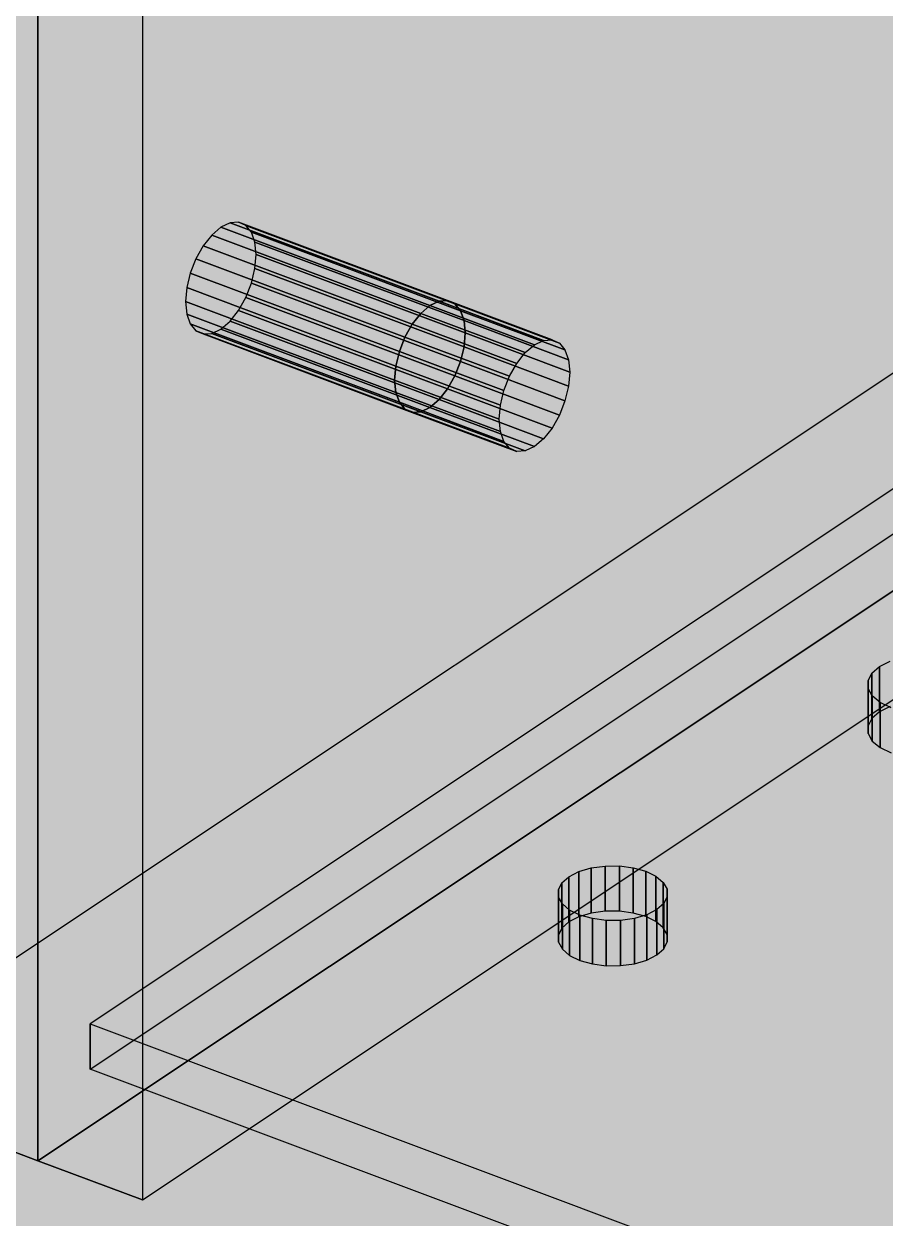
# Model space of a CAD drawing. Header units: millimetres. Extents: x 50 to 612415, y 2 to 4150.
# Drawn here: x 470750.64 to 470784.62, y 2647.85 to 2694.98 of the extents above; entities that cross this region are included whole.
import ezdxf

# ---------------------------------------------------------------- set-up
doc = ezdxf.new("R2010")
doc.units = ezdxf.units.MM
doc.layers.add('HATCH', color=8, linetype='Continuous', lineweight=9)
doc.layers.add('OUTLINE', color=7, linetype='Continuous', lineweight=25)

msp = doc.modelspace()

# ---------------------------------------------------------------- hatches: boundary and pattern name
at = {"layer": 'HATCH', "true_color": 0x617c87}
for points in [[(470604.562, 2834.664), (470624.098, 2686.661), (472093.534, 2135.622), (472217.248, 2229.907)], [(470625.526, 2685.975), (470605.99, 2833.979), (472217.219, 2229.768), (472093.505, 2135.483)]]:
    msp.add_hatch(color=145, dxfattribs=at).paths.add_polyline_path(points)
at = {"layer": 'HATCH', "true_color": 0xbda27d}
for points in [[(470768.006, 2683.267), (470751.198, 2731.356), (470874.902, 2813.825)], [(470859.439, 2745.711), (470768.006, 2683.267), (470874.902, 2813.825)], [(470879.025, 2812.279), (470755.322, 2729.81), (470772.129, 2681.72)], [(470879.025, 2812.279), (470772.129, 2681.72), (470863.562, 2744.165)], [(470851.192, 2748.804), (470759.806, 2685.871), (470759.759, 2686.359)], [(470851.192, 2748.804), (470759.759, 2686.359), (470774.805, 2731.495)], [(470851.192, 2748.804), (470850.832, 2748.495), (470759.806, 2685.871)], [(470850.832, 2748.495), (470850.496, 2748.071), (470759.806, 2685.871)], [(470850.496, 2748.071), (470850.208, 2747.559), (470759.806, 2685.871)], [(470850.208, 2747.559), (470849.987, 2746.996), (470759.806, 2685.871)], [(470849.987, 2746.996), (470849.848, 2746.419), (470759.806, 2685.871)], [(470849.848, 2746.419), (470849.8, 2745.867), (470759.806, 2685.871)], [(470759.806, 2685.871), (470849.8, 2745.867), (470849.848, 2745.379)], [(470768.006, 2683.267), (470768.053, 2682.779), (470859.439, 2745.711)], [(470859.439, 2745.711), (470768.053, 2682.779), (470768.006, 2683.267)], [(470783.052, 2728.402), (470768.006, 2683.267), (470859.439, 2745.711)], [(470768.053, 2682.779), (470859.078, 2745.402), (470859.439, 2745.711)], [(470859.439, 2745.711), (470859.078, 2745.402), (470768.053, 2682.779)], [(470758.414, 2682.935), (470849.848, 2745.379), (470849.987, 2744.987)], [(470758.414, 2682.935), (470758.775, 2683.243), (470849.848, 2745.379)], [(470758.775, 2683.243), (470759.11, 2683.668), (470849.848, 2745.379)], [(470759.11, 2683.668), (470759.398, 2684.179), (470849.848, 2745.379)], [(470759.398, 2684.179), (470759.62, 2684.742), (470849.848, 2745.379)], [(470759.62, 2684.742), (470759.759, 2685.32), (470849.848, 2745.379)], [(470759.759, 2685.32), (470759.806, 2685.871), (470849.848, 2745.379)], [(470768.053, 2682.779), (470858.743, 2744.978), (470859.078, 2745.402)], [(470859.078, 2745.402), (470858.743, 2744.978), (470768.053, 2682.779)], [(470758.414, 2682.935), (470849.987, 2744.987), (470850.208, 2744.718)], [(470758.414, 2682.935), (470850.208, 2744.718), (470850.496, 2744.591)], [(470768.053, 2682.779), (470858.455, 2744.467), (470858.743, 2744.978)], [(470858.743, 2744.978), (470858.455, 2744.467), (470768.053, 2682.779)], [(470758.414, 2682.935), (470850.832, 2744.615), (470866.655, 2735.677)], [(470758.414, 2682.935), (470850.496, 2744.591), (470850.832, 2744.615)], [(470768.053, 2682.779), (470858.233, 2743.903), (470858.455, 2744.467)], [(470858.455, 2744.467), (470858.233, 2743.903), (470768.053, 2682.779)], [(470768.053, 2682.779), (470858.094, 2743.326), (470858.233, 2743.903)], [(470858.233, 2743.903), (470858.094, 2743.326), (470768.053, 2682.779)], [(470772.129, 2681.72), (470772.176, 2681.232), (470863.562, 2744.165)], [(470772.176, 2681.232), (470863.202, 2743.856), (470863.562, 2744.165)], [(470772.176, 2681.232), (470862.866, 2743.432), (470863.202, 2743.856)], [(470742.952, 2653.209), (470774.496, 2743.667), (470774.579, 2743.276)], [(470774.496, 2743.667), (470742.952, 2653.209), (470742.952, 2734.449)], [(470774.496, 2732.062), (470742.952, 2653.209), (470774.579, 2743.276)], [(470768.053, 2682.779), (470858.047, 2742.775), (470858.094, 2743.326)], [(470858.094, 2743.326), (470858.047, 2742.775), (470768.053, 2682.779)], [(470772.176, 2681.232), (470862.578, 2742.92), (470862.866, 2743.432)], [(470772.176, 2681.232), (470862.357, 2742.357), (470862.578, 2742.92)], [(470858.094, 2742.286), (470858.047, 2742.775), (470768.053, 2682.779)], [(470768.053, 2682.779), (470858.047, 2742.775), (470858.094, 2742.286)], [(470772.176, 2681.232), (470862.218, 2741.78), (470862.357, 2742.357)], [(470858.233, 2741.894), (470858.094, 2742.286), (470766.661, 2679.842)], [(470766.661, 2679.842), (470858.094, 2742.286), (470858.233, 2741.894)], [(470858.094, 2742.286), (470767.022, 2680.151), (470766.661, 2679.842)], [(470766.661, 2679.842), (470767.022, 2680.151), (470858.094, 2742.286)], [(470766.661, 2679.842), (470858.233, 2741.894), (470858.455, 2741.626)], [(470858.455, 2741.626), (470858.233, 2741.894), (470766.661, 2679.842)], [(470858.094, 2742.286), (470767.357, 2680.575), (470767.022, 2680.151)], [(470767.022, 2680.151), (470767.357, 2680.575), (470858.094, 2742.286)], [(470858.094, 2742.286), (470767.645, 2681.086), (470767.357, 2680.575)], [(470767.357, 2680.575), (470767.645, 2681.086), (470858.094, 2742.286)], [(470858.094, 2742.286), (470767.867, 2681.65), (470767.645, 2681.086)], [(470767.645, 2681.086), (470767.867, 2681.65), (470858.094, 2742.286)], [(470858.094, 2742.286), (470768.006, 2682.227), (470767.867, 2681.65)], [(470767.867, 2681.65), (470768.006, 2682.227), (470858.094, 2742.286)], [(470858.094, 2742.286), (470768.053, 2682.779), (470768.006, 2682.227)], [(470768.006, 2682.227), (470768.053, 2682.779), (470858.094, 2742.286)], [(470766.661, 2679.842), (470858.455, 2741.626), (470874.902, 2732.585)], [(470858.743, 2741.499), (470858.455, 2741.626), (470766.661, 2679.842)], [(470874.902, 2732.585), (470859.078, 2741.522), (470766.661, 2679.842)], [(470859.078, 2741.522), (470858.743, 2741.499), (470766.661, 2679.842)], [(470772.176, 2681.232), (470862.17, 2741.228), (470862.218, 2741.78)], [(470862.218, 2740.74), (470862.17, 2741.228), (470772.176, 2681.232)], [(470782.826, 2740.184), (470782.743, 2740.575), (470751.198, 2650.116)], [(470751.198, 2731.356), (470751.198, 2650.116), (470782.743, 2740.575)], [(470862.357, 2740.348), (470862.218, 2740.74), (470770.785, 2678.296)], [(470862.218, 2740.74), (470771.145, 2678.604), (470770.785, 2678.296)], [(470862.218, 2740.74), (470771.481, 2679.029), (470771.145, 2678.604)], [(470862.218, 2740.74), (470771.769, 2679.54), (470771.481, 2679.029)], [(470862.218, 2740.74), (470771.99, 2680.104), (470771.769, 2679.54)], [(470862.218, 2740.74), (470772.129, 2680.681), (470771.99, 2680.104)], [(470862.218, 2740.74), (470772.176, 2681.232), (470772.129, 2680.681)], [(470782.826, 2740.184), (470751.198, 2650.116), (470782.743, 2728.969)], [(470862.578, 2740.08), (470862.357, 2740.348), (470770.785, 2678.296)], [(470879.025, 2731.039), (470862.578, 2740.08), (470770.785, 2678.296)], [(470866.655, 2735.677), (470742.952, 2653.209), (470758.414, 2682.935)], [(470766.661, 2679.842), (470751.198, 2650.116), (470874.902, 2732.585)], [(470766.661, 2679.842), (470874.902, 2732.585), (470751.198, 2650.116)], [(470742.952, 2653.209), (470774.496, 2732.062), (470774.579, 2731.671)], [(470742.952, 2653.209), (470774.579, 2731.671), (470774.805, 2731.495)], [(470757.43, 2685.708), (470742.952, 2653.209), (470774.805, 2731.495)], [(470757.719, 2686.219), (470757.43, 2685.708), (470774.805, 2731.495)], [(470758.054, 2686.643), (470757.719, 2686.219), (470774.805, 2731.495)], [(470758.414, 2686.952), (470758.054, 2686.643), (470774.805, 2731.495)], [(470758.775, 2687.124), (470758.414, 2686.952), (470774.805, 2731.495)], [(470759.11, 2687.147), (470758.775, 2687.124), (470774.805, 2731.495)], [(470759.398, 2687.02), (470759.11, 2687.147), (470774.805, 2731.495)], [(470759.62, 2686.751), (470759.398, 2687.02), (470774.805, 2731.495)], [(470759.759, 2686.359), (470759.62, 2686.751), (470774.805, 2731.495)], [(470768.006, 2683.267), (470767.867, 2683.659), (470751.198, 2731.356)], [(470767.867, 2683.659), (470767.645, 2683.927), (470751.198, 2731.356)], [(470767.645, 2683.927), (470767.357, 2684.054), (470751.198, 2731.356)], [(470767.357, 2684.054), (470767.022, 2684.031), (470751.198, 2731.356)], [(470767.022, 2684.031), (470766.661, 2683.859), (470751.198, 2731.356)], [(470766.661, 2683.859), (470766.301, 2683.551), (470751.198, 2731.356)], [(470766.301, 2683.551), (470765.965, 2683.126), (470751.198, 2731.356)], [(470765.317, 2681.474), (470765.27, 2680.923), (470751.198, 2731.356)], [(470765.965, 2683.126), (470765.677, 2682.615), (470751.198, 2731.356)], [(470765.456, 2682.052), (470765.317, 2681.474), (470751.198, 2731.356)], [(470765.677, 2682.615), (470765.456, 2682.052), (470751.198, 2731.356)], [(470765.27, 2680.923), (470751.198, 2650.116), (470751.198, 2731.356)], [(470755.322, 2648.57), (470879.025, 2731.039), (470770.785, 2678.296)], [(470755.322, 2729.81), (470771.99, 2682.112), (470772.129, 2681.72)], [(470755.322, 2729.81), (470771.769, 2682.381), (470771.99, 2682.112)], [(470755.322, 2729.81), (470771.481, 2682.508), (470771.769, 2682.381)], [(470755.322, 2729.81), (470771.145, 2682.485), (470771.481, 2682.508)], [(470755.322, 2729.81), (470770.785, 2682.313), (470771.145, 2682.485)], [(470755.322, 2729.81), (470770.425, 2682.005), (470770.785, 2682.313)], [(470755.322, 2729.81), (470770.089, 2681.58), (470770.425, 2682.005)], [(470755.322, 2729.81), (470769.393, 2679.377), (470769.441, 2679.928)], [(470755.322, 2729.81), (470769.801, 2681.069), (470770.089, 2681.58)], [(470755.322, 2729.81), (470769.441, 2679.928), (470769.58, 2680.505)], [(470755.322, 2729.81), (470769.58, 2680.505), (470769.801, 2681.069)], [(470755.322, 2729.81), (470755.322, 2648.57), (470769.393, 2679.377)], [(470782.826, 2728.578), (470782.743, 2728.969), (470751.198, 2650.116)], [(470783.052, 2728.402), (470782.826, 2728.578), (470751.198, 2650.116)], [(470783.052, 2728.402), (470751.198, 2650.116), (470765.677, 2682.615)], [(470783.052, 2728.402), (470765.677, 2682.615), (470765.965, 2683.126)], [(470783.052, 2728.402), (470765.965, 2683.126), (470766.301, 2683.551)], [(470783.052, 2728.402), (470766.301, 2683.551), (470766.661, 2683.859)], [(470783.052, 2728.402), (470766.661, 2683.859), (470767.022, 2684.031)], [(470783.052, 2728.402), (470767.022, 2684.031), (470767.357, 2684.054)], [(470783.052, 2728.402), (470767.357, 2684.054), (470767.645, 2683.927)], [(470783.052, 2728.402), (470767.645, 2683.927), (470767.867, 2683.659)], [(470783.052, 2728.402), (470767.867, 2683.659), (470768.006, 2683.267)], [(470757.43, 2685.708), (470757.209, 2685.144), (470742.952, 2653.209)], [(470757.209, 2685.144), (470757.07, 2684.567), (470742.952, 2653.209)], [(470757.07, 2684.567), (470757.023, 2684.016), (470742.952, 2653.209)], [(470742.952, 2653.209), (470757.023, 2684.016), (470757.07, 2683.527)], [(470742.952, 2653.209), (470757.07, 2683.527), (470757.209, 2683.135)], [(470742.952, 2653.209), (470757.209, 2683.135), (470757.43, 2682.867)], [(470742.952, 2653.209), (470758.054, 2682.763), (470758.414, 2682.935)], [(470742.952, 2653.209), (470757.43, 2682.867), (470757.719, 2682.74)], [(470742.952, 2653.209), (470757.719, 2682.74), (470758.054, 2682.763)], [(470751.198, 2650.116), (470765.456, 2682.052), (470765.677, 2682.615)], [(470751.198, 2650.116), (470765.317, 2681.474), (470765.456, 2682.052)], [(470751.198, 2650.116), (470765.27, 2680.923), (470765.317, 2681.474)], [(470765.317, 2680.435), (470765.27, 2680.923), (470751.198, 2650.116)], [(470751.198, 2650.116), (470765.27, 2680.923), (470765.317, 2680.435)], [(470765.456, 2680.043), (470765.317, 2680.435), (470751.198, 2650.116)], [(470751.198, 2650.116), (470765.317, 2680.435), (470765.456, 2680.043)], [(470765.677, 2679.774), (470765.456, 2680.043), (470751.198, 2650.116)], [(470751.198, 2650.116), (470765.456, 2680.043), (470765.677, 2679.774)], [(470766.661, 2679.842), (470766.301, 2679.67), (470751.198, 2650.116)], [(470766.301, 2679.67), (470766.661, 2679.842), (470751.198, 2650.116)], [(470765.965, 2679.647), (470765.677, 2679.774), (470751.198, 2650.116)], [(470751.198, 2650.116), (470765.677, 2679.774), (470765.965, 2679.647)], [(470766.301, 2679.67), (470765.965, 2679.647), (470751.198, 2650.116)], [(470765.965, 2679.647), (470766.301, 2679.67), (470751.198, 2650.116)], [(470769.441, 2678.888), (470769.393, 2679.377), (470755.322, 2648.57)], [(470769.58, 2678.497), (470769.441, 2678.888), (470755.322, 2648.57)], [(470769.801, 2678.228), (470769.58, 2678.497), (470755.322, 2648.57)], [(470755.322, 2648.57), (470770.785, 2678.296), (470770.425, 2678.124)], [(470770.089, 2678.101), (470769.801, 2678.228), (470755.322, 2648.57)], [(470755.322, 2648.57), (470770.425, 2678.124), (470770.089, 2678.101)]]:
    msp.add_hatch(color=33, dxfattribs=at).paths.add_polyline_path(points)
at = {"layer": 'HATCH', "true_color": 0x468f99}
for points in [[(470938.815, 2779.22), (470753.26, 2655.517), (470932.96, 2768.53)], [(470932.96, 2766.745), (470753.26, 2653.731), (470938.815, 2777.435)], [(470932.96, 2768.53), (470753.26, 2655.517), (470784.392, 2669.614)], [(470932.96, 2768.53), (470784.392, 2669.614), (470784.816, 2669.83)], [(470784.392, 2667.828), (470753.26, 2653.731), (470932.96, 2766.745)], [(470784.816, 2668.045), (470784.392, 2667.828), (470932.96, 2766.745)], [(470784.095, 2669.35), (470784.392, 2669.614), (470753.26, 2655.517)], [(470784.095, 2669.35), (470753.26, 2655.517), (470772.145, 2661.321)], [(470784.095, 2669.35), (470772.145, 2661.321), (470772.541, 2661.523)], [(470784.095, 2669.35), (470772.541, 2661.523), (470773.027, 2661.667)], [(470784.095, 2669.35), (470773.027, 2661.667), (470773.571, 2661.743)], [(470784.095, 2669.35), (470773.571, 2661.743), (470774.136, 2661.746)], [(470784.095, 2669.35), (470774.136, 2661.746), (470774.684, 2661.676)], [(470784.095, 2669.35), (470774.684, 2661.676), (470775.176, 2661.537)], [(470784.095, 2669.35), (470775.176, 2661.537), (470775.58, 2661.34)], [(470784.095, 2669.35), (470775.58, 2661.34), (470775.868, 2661.096)], [(470784.095, 2669.35), (470775.868, 2661.096), (470776.02, 2660.824)], [(470783.945, 2669.057), (470784.095, 2669.35), (470775.886, 2660.268)], [(470784.095, 2669.35), (470776.027, 2660.542), (470775.886, 2660.268)], [(470784.095, 2669.35), (470776.02, 2660.824), (470776.027, 2660.542)], [(470783.952, 2668.754), (470783.945, 2669.057), (470775.886, 2660.268)], [(470784.115, 2668.463), (470783.952, 2668.754), (470775.886, 2660.268)], [(470784.423, 2668.202), (470784.115, 2668.463), (470775.886, 2660.268)], [(470784.856, 2667.99), (470784.423, 2668.202), (470775.886, 2660.268)], [(470784.856, 2667.99), (470775.886, 2660.268), (470956.607, 2593.5)], [(470753.26, 2653.731), (470784.392, 2667.828), (470784.095, 2667.565)], [(470772.145, 2659.535), (470753.26, 2653.731), (470784.095, 2667.565)], [(470772.541, 2659.737), (470772.145, 2659.535), (470784.095, 2667.565)], [(470773.027, 2659.881), (470772.541, 2659.737), (470784.095, 2667.565)], [(470773.571, 2659.957), (470773.027, 2659.881), (470784.095, 2667.565)], [(470774.136, 2659.96), (470773.571, 2659.957), (470784.095, 2667.565)], [(470774.684, 2659.89), (470774.136, 2659.96), (470784.095, 2667.565)], [(470775.176, 2659.752), (470774.684, 2659.89), (470784.095, 2667.565)], [(470775.58, 2659.554), (470775.176, 2659.752), (470784.095, 2667.565)], [(470775.868, 2659.311), (470775.58, 2659.554), (470784.095, 2667.565)], [(470776.02, 2659.039), (470775.868, 2659.311), (470784.095, 2667.565)], [(470775.886, 2658.482), (470784.095, 2667.565), (470783.945, 2667.271)], [(470775.886, 2658.482), (470776.027, 2658.756), (470784.095, 2667.565)], [(470776.027, 2658.756), (470776.02, 2659.039), (470784.095, 2667.565)], [(470775.886, 2658.482), (470783.945, 2667.271), (470783.952, 2666.969)], [(470775.886, 2658.482), (470783.952, 2666.969), (470784.115, 2666.677)], [(470775.886, 2658.482), (470784.115, 2666.677), (470784.423, 2666.416)], [(470775.886, 2658.482), (470784.423, 2666.416), (470784.856, 2666.205)], [(470956.607, 2591.715), (470775.886, 2658.482), (470784.856, 2666.205)], [(470771.868, 2661.074), (470772.145, 2661.321), (470753.26, 2655.517)], [(470771.728, 2660.801), (470771.868, 2661.074), (470753.26, 2655.517)], [(470771.734, 2660.518), (470771.728, 2660.801), (470753.26, 2655.517)], [(470771.887, 2660.246), (470771.734, 2660.518), (470753.26, 2655.517)], [(470772.174, 2660.003), (470771.887, 2660.246), (470753.26, 2655.517)], [(470772.578, 2659.805), (470772.174, 2660.003), (470753.26, 2655.517)], [(470953.3, 2593.038), (470775.609, 2660.022), (470775.214, 2659.82)], [(470775.886, 2660.268), (470775.609, 2660.022), (470953.577, 2593.284)], [(470953.3, 2593.038), (470953.577, 2593.284), (470775.609, 2660.022)], [(470775.886, 2660.268), (470955.002, 2593.706), (470955.568, 2593.709)], [(470775.886, 2660.268), (470955.568, 2593.709), (470956.115, 2593.639)], [(470775.886, 2660.268), (470954.458, 2593.63), (470955.002, 2593.706)], [(470775.886, 2660.268), (470956.115, 2593.639), (470956.607, 2593.5)], [(470775.886, 2660.268), (470953.972, 2593.486), (470954.458, 2593.63)], [(470775.886, 2660.268), (470953.577, 2593.284), (470953.972, 2593.486)], [(470772.578, 2659.805), (470753.26, 2655.517), (470859.799, 2623.457)], [(470753.26, 2653.731), (470772.145, 2659.535), (470771.868, 2659.289)], [(470953.3, 2593.038), (470773.071, 2659.667), (470772.578, 2659.805)], [(470954.01, 2591.769), (470772.578, 2659.805), (470859.799, 2623.457)], [(470953.159, 2592.764), (470953.3, 2593.038), (470772.578, 2659.805)], [(470953.166, 2592.481), (470953.159, 2592.764), (470772.578, 2659.805)], [(470953.318, 2592.209), (470953.166, 2592.481), (470772.578, 2659.805)], [(470953.606, 2591.966), (470953.318, 2592.209), (470772.578, 2659.805)], [(470954.01, 2591.769), (470953.606, 2591.966), (470772.578, 2659.805)], [(470953.3, 2593.038), (470773.618, 2659.597), (470773.071, 2659.667)], [(470953.3, 2593.038), (470774.183, 2659.6), (470773.618, 2659.597)], [(470953.3, 2593.038), (470774.728, 2659.676), (470774.183, 2659.6)], [(470953.3, 2593.038), (470775.214, 2659.82), (470774.728, 2659.676)], [(470753.26, 2653.731), (470771.868, 2659.289), (470771.728, 2659.015)], [(470753.26, 2653.731), (470771.728, 2659.015), (470771.734, 2658.733)], [(470753.26, 2653.731), (470771.734, 2658.733), (470771.887, 2658.46)], [(470753.26, 2653.731), (470771.887, 2658.46), (470772.174, 2658.217)], [(470953.577, 2591.498), (470775.609, 2658.236), (470775.886, 2658.482)], [(470955.568, 2591.924), (470955.002, 2591.92), (470775.886, 2658.482)], [(470956.115, 2591.853), (470955.568, 2591.924), (470775.886, 2658.482)], [(470955.002, 2591.92), (470954.458, 2591.844), (470775.886, 2658.482)], [(470956.607, 2591.715), (470956.115, 2591.853), (470775.886, 2658.482)], [(470954.458, 2591.844), (470953.972, 2591.7), (470775.886, 2658.482)], [(470953.972, 2591.7), (470953.577, 2591.498), (470775.886, 2658.482)], [(470753.26, 2653.731), (470772.174, 2658.217), (470772.578, 2658.02)], [(470859.799, 2621.672), (470753.26, 2653.731), (470772.578, 2658.02)], [(470772.578, 2658.02), (470773.071, 2657.881), (470953.3, 2591.252)], [(470859.799, 2621.672), (470772.578, 2658.02), (470954.01, 2589.983)], [(470772.578, 2658.02), (470953.3, 2591.252), (470953.159, 2590.978)], [(470772.578, 2658.02), (470953.159, 2590.978), (470953.166, 2590.696)], [(470772.578, 2658.02), (470953.166, 2590.696), (470953.318, 2590.424)], [(470772.578, 2658.02), (470953.318, 2590.424), (470953.606, 2590.181)], [(470772.578, 2658.02), (470953.606, 2590.181), (470954.01, 2589.983)], [(470774.728, 2657.89), (470775.214, 2658.034), (470953.3, 2591.252)], [(470775.214, 2658.034), (470775.609, 2658.236), (470953.3, 2591.252)], [(470775.609, 2658.236), (470953.577, 2591.498), (470953.3, 2591.252)], [(470773.071, 2657.881), (470773.618, 2657.811), (470953.3, 2591.252)], [(470773.618, 2657.811), (470774.183, 2657.814), (470953.3, 2591.252)], [(470774.183, 2657.814), (470774.728, 2657.89), (470953.3, 2591.252)], [(470753.26, 2655.517), (470858.08, 2623.677), (470858.685, 2623.681)], [(470753.26, 2655.517), (470858.685, 2623.681), (470859.272, 2623.606)], [(470753.26, 2655.517), (470857.497, 2623.596), (470858.08, 2623.677)], [(470753.26, 2655.517), (470859.272, 2623.606), (470859.799, 2623.457)], [(470753.26, 2655.517), (470856.976, 2623.442), (470857.497, 2623.596)], [(470753.26, 2655.517), (470856.552, 2623.225), (470856.976, 2623.442)], [(470856.255, 2622.961), (470856.552, 2623.225), (470753.26, 2655.517)], [(470856.105, 2622.668), (470856.255, 2622.961), (470753.26, 2655.517)], [(470856.112, 2622.365), (470856.105, 2622.668), (470753.26, 2655.517)], [(470856.275, 2622.074), (470856.112, 2622.365), (470753.26, 2655.517)], [(470856.583, 2621.813), (470856.275, 2622.074), (470753.26, 2655.517)], [(470857.016, 2621.602), (470856.583, 2621.813), (470753.26, 2655.517)], [(470857.016, 2621.602), (470753.26, 2655.517), (470951.185, 2581.295)], [(470858.685, 2621.895), (470858.08, 2621.892), (470753.26, 2653.731)], [(470859.272, 2621.82), (470858.685, 2621.895), (470753.26, 2653.731)], [(470858.08, 2621.892), (470857.497, 2621.81), (470753.26, 2653.731)], [(470859.799, 2621.672), (470859.272, 2621.82), (470753.26, 2653.731)], [(470857.497, 2621.81), (470856.976, 2621.656), (470753.26, 2653.731)], [(470856.976, 2621.656), (470856.552, 2621.44), (470753.26, 2653.731)], [(470753.26, 2653.731), (470856.552, 2621.44), (470856.255, 2621.176)], [(470753.26, 2653.731), (470856.255, 2621.176), (470856.105, 2620.883)], [(470753.26, 2653.731), (470856.105, 2620.883), (470856.112, 2620.58)], [(470753.26, 2653.731), (470856.112, 2620.58), (470856.275, 2620.288)], [(470753.26, 2653.731), (470856.275, 2620.288), (470856.583, 2620.028)], [(470753.26, 2653.731), (470856.583, 2620.028), (470857.016, 2619.816)], [(470951.185, 2579.51), (470753.26, 2653.731), (470857.016, 2619.816)]]:
    msp.add_hatch(color=135, dxfattribs=at).paths.add_polyline_path(points)
at = {"layer": 'HATCH', "true_color": 0x46848e}
msp.add_hatch(color=145, dxfattribs=at).paths.add_polyline_path([(470753.26, 2653.731), (470938.815, 2777.435), (470938.815, 2779.22), (470753.26, 2655.517)])
at = {"layer": 'HATCH', "true_color": 0xccae87}
for points in [[(470866.655, 2735.677), (470742.952, 2653.209), (470751.198, 2650.116), (470874.902, 2732.585)], [(470874.902, 2732.585), (470751.198, 2650.116), (470755.322, 2648.57), (470879.025, 2731.039)]]:
    msp.add_hatch(color=43, dxfattribs=at).paths.add_polyline_path(points)
at = {"layer": 'HATCH', "true_color": 0xc0a47f}
for points in [[(470742.952, 2653.209), (470742.952, 2734.449), (470751.198, 2731.356), (470751.198, 2650.116)], [(470751.198, 2650.116), (470751.198, 2731.356), (470755.322, 2729.81), (470755.322, 2648.57)]]:
    msp.add_hatch(color=33, dxfattribs=at).paths.add_polyline_path(points)
at = {"layer": 'HATCH', "true_color": 0xcdaf88}
for points in [[(470758.414, 2686.952), (470758.054, 2686.643), (470766.301, 2683.551), (470766.661, 2683.859)], [(470757.719, 2686.219), (470757.43, 2685.708), (470765.677, 2682.615), (470765.965, 2683.126)], [(470759.11, 2683.668), (470759.398, 2684.179), (470767.645, 2681.086), (470767.357, 2680.575)], [(470766.661, 2683.859), (470766.301, 2683.551), (470770.425, 2682.005), (470770.785, 2682.313)], [(470758.414, 2682.935), (470758.775, 2683.243), (470767.022, 2680.151), (470766.661, 2679.842)], [(470765.965, 2683.126), (470765.677, 2682.615), (470769.801, 2681.069), (470770.089, 2681.58)], [(470767.357, 2680.575), (470767.645, 2681.086), (470771.769, 2679.54), (470771.481, 2679.029)], [(470766.661, 2679.842), (470767.022, 2680.151), (470771.145, 2678.604), (470770.785, 2678.296)]]:
    msp.add_hatch(color=43, dxfattribs=at).paths.add_polyline_path(points)
at = {"layer": 'HATCH', "true_color": 0xcaad86}
for points in [[(470758.775, 2687.124), (470758.414, 2686.952), (470766.661, 2683.859), (470767.022, 2684.031)], [(470767.022, 2684.031), (470766.661, 2683.859), (470770.785, 2682.313), (470771.145, 2682.485)], [(470758.054, 2682.763), (470758.414, 2682.935), (470766.661, 2679.842), (470766.301, 2679.67)], [(470766.301, 2679.67), (470766.661, 2679.842), (470770.785, 2678.296), (470770.425, 2678.124)]]:
    msp.add_hatch(color=43, dxfattribs=at).paths.add_polyline_path(points)
at = {"layer": 'HATCH', "true_color": 0xc6a983}
for points in [[(470759.11, 2687.147), (470758.775, 2687.124), (470767.022, 2684.031), (470767.357, 2684.054)], [(470767.357, 2684.054), (470767.022, 2684.031), (470771.145, 2682.485), (470771.481, 2682.508)], [(470757.719, 2682.74), (470758.054, 2682.763), (470766.301, 2679.67), (470765.965, 2679.647)], [(470765.965, 2679.647), (470766.301, 2679.67), (470770.425, 2678.124), (470770.089, 2678.101)]]:
    msp.add_hatch(color=43, dxfattribs=at).paths.add_polyline_path(points)
at = {"layer": 'HATCH', "true_color": 0xc1a580}
for points in [[(470759.398, 2687.02), (470759.11, 2687.147), (470767.357, 2684.054), (470767.645, 2683.927)], [(470767.645, 2683.927), (470767.357, 2684.054), (470771.481, 2682.508), (470771.769, 2682.381)], [(470757.43, 2682.867), (470757.719, 2682.74), (470765.965, 2679.647), (470765.677, 2679.774)], [(470765.677, 2679.774), (470765.965, 2679.647), (470770.089, 2678.101), (470769.801, 2678.228)]]:
    msp.add_hatch(color=33, dxfattribs=at).paths.add_polyline_path(points)
at = {"layer": 'HATCH', "true_color": 0xbba07c}
for points in [[(470759.62, 2686.751), (470759.398, 2687.02), (470767.645, 2683.927), (470767.867, 2683.659)], [(470767.867, 2683.659), (470767.645, 2683.927), (470771.769, 2682.381), (470771.99, 2682.112)], [(470757.209, 2683.135), (470757.43, 2682.867), (470765.677, 2679.774), (470765.456, 2680.043)], [(470765.456, 2680.043), (470765.677, 2679.774), (470769.801, 2678.228), (470769.58, 2678.497)]]:
    msp.add_hatch(color=33, dxfattribs=at).paths.add_polyline_path(points)
at = {"layer": 'HATCH', "true_color": 0xb69c79}
for points in [[(470759.759, 2686.359), (470759.62, 2686.751), (470767.867, 2683.659), (470768.006, 2683.267)], [(470757.07, 2683.527), (470757.209, 2683.135), (470765.456, 2680.043), (470765.317, 2680.435)], [(470768.006, 2683.267), (470767.867, 2683.659), (470771.99, 2682.112), (470772.129, 2681.72)], [(470765.317, 2680.435), (470765.456, 2680.043), (470769.58, 2678.497), (470769.441, 2678.888)]]:
    msp.add_hatch(color=33, dxfattribs=at).paths.add_polyline_path(points)
at = {"layer": 'HATCH', "true_color": 0xceb088}
for points in [[(470758.054, 2686.643), (470757.719, 2686.219), (470765.965, 2683.126), (470766.301, 2683.551)], [(470758.775, 2683.243), (470759.11, 2683.668), (470767.357, 2680.575), (470767.022, 2680.151)], [(470766.301, 2683.551), (470765.965, 2683.126), (470770.089, 2681.58), (470770.425, 2682.005)], [(470767.022, 2680.151), (470767.357, 2680.575), (470771.481, 2679.029), (470771.145, 2678.604)]]:
    msp.add_hatch(color=43, dxfattribs=at).paths.add_polyline_path(points)
at = {"layer": 'HATCH', "true_color": 0xbda17d}
for points in [[(470759.806, 2685.871), (470759.759, 2686.359), (470768.006, 2683.267), (470768.053, 2682.779)], [(470757.023, 2684.016), (470757.07, 2683.527), (470765.317, 2680.435), (470765.27, 2680.923)], [(470768.053, 2682.779), (470768.006, 2683.267), (470772.129, 2681.72), (470772.176, 2681.232)], [(470765.27, 2680.923), (470765.317, 2680.435), (470769.441, 2678.888), (470769.393, 2679.377)]]:
    msp.add_hatch(color=33, dxfattribs=at).paths.add_polyline_path(points)
at = {"layer": 'HATCH', "true_color": 0xc2a681}
for points in [[(470759.759, 2685.32), (470759.806, 2685.871), (470768.053, 2682.779), (470768.006, 2682.227)], [(470757.07, 2684.567), (470757.023, 2684.016), (470765.27, 2680.923), (470765.317, 2681.474)], [(470768.006, 2682.227), (470768.053, 2682.779), (470772.176, 2681.232), (470772.129, 2680.681)], [(470765.317, 2681.474), (470765.27, 2680.923), (470769.393, 2679.377), (470769.441, 2679.928)]]:
    msp.add_hatch(color=43, dxfattribs=at).paths.add_polyline_path(points)
at = {"layer": 'HATCH', "true_color": 0xcbae87}
for points in [[(470757.43, 2685.708), (470757.209, 2685.144), (470765.456, 2682.052), (470765.677, 2682.615)], [(470759.398, 2684.179), (470759.62, 2684.742), (470767.867, 2681.65), (470767.645, 2681.086)], [(470765.677, 2682.615), (470765.456, 2682.052), (470769.58, 2680.505), (470769.801, 2681.069)], [(470767.645, 2681.086), (470767.867, 2681.65), (470771.99, 2680.104), (470771.769, 2679.54)]]:
    msp.add_hatch(color=43, dxfattribs=at).paths.add_polyline_path(points)
at = {"layer": 'HATCH', "true_color": 0xc7aa84}
for points in [[(470759.62, 2684.742), (470759.759, 2685.32), (470768.006, 2682.227), (470767.867, 2681.65)], [(470757.209, 2685.144), (470757.07, 2684.567), (470765.317, 2681.474), (470765.456, 2682.052)], [(470765.456, 2682.052), (470765.317, 2681.474), (470769.441, 2679.928), (470769.58, 2680.505)], [(470767.867, 2681.65), (470768.006, 2682.227), (470772.129, 2680.681), (470771.99, 2680.104)]]:
    msp.add_hatch(color=43, dxfattribs=at).paths.add_polyline_path(points)
at = {"layer": 'HATCH', "true_color": 0x46858f}
for points in [[(470784.816, 2668.045), (470784.392, 2667.828), (470784.392, 2669.614), (470784.816, 2669.83)], [(470784.423, 2666.416), (470784.856, 2666.205), (470784.856, 2667.99), (470784.423, 2668.202)], [(470772.541, 2659.737), (470772.145, 2659.535), (470772.145, 2661.321), (470772.541, 2661.523)], [(470775.58, 2659.554), (470775.176, 2659.752), (470775.176, 2661.537), (470775.58, 2661.34)], [(470772.174, 2658.217), (470772.578, 2658.02), (470772.578, 2659.805), (470772.174, 2660.003)], [(470775.214, 2658.034), (470775.609, 2658.236), (470775.609, 2660.022), (470775.214, 2659.82)]]:
    msp.add_hatch(color=145, dxfattribs=at).paths.add_polyline_path(points)
at = {"layer": 'HATCH', "true_color": 0x46818b}
for points in [[(470784.095, 2667.565), (470783.945, 2667.271), (470783.945, 2669.057), (470784.095, 2669.35)], [(470783.952, 2666.969), (470784.115, 2666.677), (470784.115, 2668.463), (470783.952, 2668.754)], [(470771.868, 2659.289), (470771.728, 2659.015), (470771.728, 2660.801), (470771.868, 2661.074)], [(470776.02, 2659.039), (470775.868, 2659.311), (470775.868, 2661.096), (470776.02, 2660.824)], [(470771.734, 2658.733), (470771.887, 2658.46), (470771.887, 2660.246), (470771.734, 2660.518)], [(470775.886, 2658.482), (470776.027, 2658.756), (470776.027, 2660.542), (470775.886, 2660.268)]]:
    msp.add_hatch(color=137, dxfattribs=at).paths.add_polyline_path(points)
at = {"layer": 'HATCH', "true_color": 0x46838d}
for points in [[(470784.392, 2667.828), (470784.095, 2667.565), (470784.095, 2669.35), (470784.392, 2669.614)], [(470772.145, 2659.535), (470771.868, 2659.289), (470771.868, 2661.074), (470772.145, 2661.321)], [(470775.609, 2658.236), (470775.886, 2658.482), (470775.886, 2660.268), (470775.609, 2660.022)]]:
    msp.add_hatch(color=145, dxfattribs=at).paths.add_polyline_path(points)
at = {"layer": 'HATCH', "true_color": 0x467f88}
for points in [[(470783.945, 2667.271), (470783.952, 2666.969), (470783.952, 2668.754), (470783.945, 2669.057)], [(470771.728, 2659.015), (470771.734, 2658.733), (470771.734, 2660.518), (470771.728, 2660.801)], [(470776.027, 2658.756), (470776.02, 2659.039), (470776.02, 2660.824), (470776.027, 2660.542)]]:
    msp.add_hatch(color=137, dxfattribs=at).paths.add_polyline_path(points)
at = {"layer": 'HATCH', "true_color": 0x46848d}
for points in [[(470784.115, 2666.677), (470784.423, 2666.416), (470784.423, 2668.202), (470784.115, 2668.463)], [(470775.868, 2659.311), (470775.58, 2659.554), (470775.58, 2661.34), (470775.868, 2661.096)], [(470771.887, 2658.46), (470772.174, 2658.217), (470772.174, 2660.003), (470771.887, 2660.246)]]:
    msp.add_hatch(color=145, dxfattribs=at).paths.add_polyline_path(points)
at = {"layer": 'HATCH', "true_color": 0x468892}
for points in [[(470773.571, 2659.957), (470773.027, 2659.881), (470773.027, 2661.667), (470773.571, 2661.743)], [(470774.136, 2659.96), (470773.571, 2659.957), (470773.571, 2661.743), (470774.136, 2661.746)], [(470774.684, 2659.89), (470774.136, 2659.96), (470774.136, 2661.746), (470774.684, 2661.676)], [(470773.071, 2657.881), (470773.618, 2657.811), (470773.618, 2659.597), (470773.071, 2659.667)], [(470773.618, 2657.811), (470774.183, 2657.814), (470774.183, 2659.6), (470773.618, 2659.597)], [(470774.183, 2657.814), (470774.728, 2657.89), (470774.728, 2659.676), (470774.183, 2659.6)]]:
    msp.add_hatch(color=145, dxfattribs=at).paths.add_polyline_path(points)
at = {"layer": 'HATCH', "true_color": 0x468791}
for points in [[(470773.027, 2659.881), (470772.541, 2659.737), (470772.541, 2661.523), (470773.027, 2661.667)], [(470775.176, 2659.752), (470774.684, 2659.89), (470774.684, 2661.676), (470775.176, 2661.537)], [(470772.578, 2658.02), (470773.071, 2657.881), (470773.071, 2659.667), (470772.578, 2659.805)], [(470774.728, 2657.89), (470775.214, 2658.034), (470775.214, 2659.82), (470774.728, 2659.676)]]:
    msp.add_hatch(color=145, dxfattribs=at).paths.add_polyline_path(points)
at = {"layer": 'HATCH', "true_color": 0x468690}
msp.add_hatch(color=145, dxfattribs=at).paths.add_polyline_path([(470951.185, 2579.51), (470753.26, 2653.731), (470753.26, 2655.517), (470951.185, 2581.295)])

# ---------------------------------------------------------------- linework, layer by layer
at = {"layer": 'OUTLINE', "color": 139, "true_color": 0x42544a}
for p, q in [((470938.815, 2779.22), (470753.26, 2655.517)), ((470938.815, 2779.22), (470753.26, 2655.517)), ((470753.26, 2653.731), (470938.815, 2777.435)), ((470753.26, 2653.731), (470938.815, 2777.435)), ((470866.655, 2735.677), (470742.952, 2653.209)), ((470866.655, 2735.677), (470742.952, 2653.209)), ((470751.198, 2650.116), (470874.902, 2732.585)), ((470874.902, 2732.585), (470751.198, 2650.116)), ((470751.198, 2650.116), (470874.902, 2732.585)), ((470874.902, 2732.585), (470751.198, 2650.116)), ((470751.198, 2650.116), (470751.198, 2731.356)), ((470751.198, 2731.356), (470751.198, 2650.116)), ((470751.198, 2731.356), (470751.198, 2650.116)), ((470751.198, 2650.116), (470751.198, 2731.356)), ((470755.322, 2648.57), (470879.025, 2731.039)), ((470755.322, 2648.57), (470879.025, 2731.039)), ((470755.322, 2729.81), (470755.322, 2648.57)), ((470755.322, 2729.81), (470755.322, 2648.57)), ((470758.414, 2686.952), (470758.054, 2686.643)), ((470758.414, 2686.952), (470758.054, 2686.643)), ((470758.775, 2687.124), (470758.414, 2686.952)), ((470758.775, 2687.124), (470758.414, 2686.952)), ((470758.414, 2686.952), (470766.661, 2683.859)), ((470766.661, 2683.859), (470758.414, 2686.952)), ((470759.11, 2687.147), (470758.775, 2687.124)), ((470759.11, 2687.147), (470758.775, 2687.124)), ((470758.775, 2687.124), (470767.022, 2684.031)), ((470767.022, 2684.031), (470758.775, 2687.124)), ((470759.398, 2687.02), (470759.11, 2687.147)), ((470759.398, 2687.02), (470759.11, 2687.147)), ((470759.11, 2687.147), (470767.357, 2684.054)), ((470767.357, 2684.054), (470759.11, 2687.147)), ((470759.62, 2686.751), (470759.398, 2687.02)), ((470759.62, 2686.751), (470759.398, 2687.02)), ((470759.398, 2687.02), (470767.645, 2683.927)), ((470767.645, 2683.927), (470759.398, 2687.02)), ((470759.759, 2686.359), (470759.62, 2686.751)), ((470759.759, 2686.359), (470759.62, 2686.751)), ((470759.62, 2686.751), (470767.867, 2683.659)), ((470767.867, 2683.659), (470759.62, 2686.751)), ((470758.054, 2686.643), (470757.719, 2686.219)), ((470758.054, 2686.643), (470757.719, 2686.219)), ((470758.054, 2686.643), (470766.301, 2683.551)), ((470766.301, 2683.551), (470758.054, 2686.643)), ((470759.806, 2685.871), (470759.759, 2686.359)), ((470759.806, 2685.871), (470759.759, 2686.359)), ((470759.759, 2686.359), (470768.006, 2683.267)), ((470768.006, 2683.267), (470759.759, 2686.359)), ((470757.719, 2686.219), (470757.43, 2685.708)), ((470757.719, 2686.219), (470757.43, 2685.708)), ((470757.719, 2686.219), (470765.965, 2683.126)), ((470765.965, 2683.126), (470757.719, 2686.219)), ((470759.759, 2685.32), (470759.806, 2685.871)), ((470759.759, 2685.32), (470759.806, 2685.871)), ((470759.806, 2685.871), (470768.053, 2682.779)), ((470768.053, 2682.779), (470759.806, 2685.871)), ((470757.43, 2685.708), (470757.209, 2685.144)), ((470757.43, 2685.708), (470757.209, 2685.144)), ((470757.43, 2685.708), (470765.677, 2682.615)), ((470765.677, 2682.615), (470757.43, 2685.708)), ((470759.62, 2684.742), (470759.759, 2685.32)), ((470759.62, 2684.742), (470759.759, 2685.32)), ((470759.759, 2685.32), (470768.006, 2682.227)), ((470768.006, 2682.227), (470759.759, 2685.32)), ((470757.209, 2685.144), (470757.07, 2684.567)), ((470757.209, 2685.144), (470757.07, 2684.567)), ((470765.456, 2682.052), (470757.209, 2685.144)), ((470757.209, 2685.144), (470765.456, 2682.052)), ((470757.07, 2684.567), (470757.023, 2684.016)), ((470757.07, 2684.567), (470757.023, 2684.016)), ((470765.317, 2681.474), (470757.07, 2684.567)), ((470757.07, 2684.567), (470765.317, 2681.474)), ((470759.398, 2684.179), (470759.62, 2684.742)), ((470759.398, 2684.179), (470759.62, 2684.742)), ((470759.62, 2684.742), (470767.867, 2681.65)), ((470767.867, 2681.65), (470759.62, 2684.742)), ((470757.023, 2684.016), (470757.07, 2683.527)), ((470757.023, 2684.016), (470757.07, 2683.527)), ((470765.27, 2680.923), (470757.023, 2684.016)), ((470757.023, 2684.016), (470765.27, 2680.923)), ((470759.11, 2683.668), (470759.398, 2684.179)), ((470759.11, 2683.668), (470759.398, 2684.179)), ((470767.645, 2681.086), (470759.398, 2684.179)), ((470759.398, 2684.179), (470767.645, 2681.086)), ((470766.661, 2683.859), (470767.022, 2684.031)), ((470766.661, 2683.859), (470767.022, 2684.031)), ((470767.022, 2684.031), (470766.661, 2683.859)), ((470767.022, 2684.031), (470766.661, 2683.859)), ((470767.022, 2684.031), (470767.357, 2684.054)), ((470767.022, 2684.031), (470767.357, 2684.054)), ((470767.357, 2684.054), (470767.022, 2684.031)), ((470767.357, 2684.054), (470767.022, 2684.031)), ((470767.022, 2684.031), (470771.145, 2682.485)), ((470771.145, 2682.485), (470767.022, 2684.031)), ((470767.357, 2684.054), (470767.645, 2683.927)), ((470767.357, 2684.054), (470767.645, 2683.927)), ((470767.645, 2683.927), (470767.357, 2684.054)), ((470767.357, 2684.054), (470771.481, 2682.508)), ((470771.481, 2682.508), (470767.357, 2684.054)), ((470767.645, 2683.927), (470767.357, 2684.054)), ((470767.645, 2683.927), (470767.867, 2683.659)), ((470767.645, 2683.927), (470767.867, 2683.659)), ((470767.867, 2683.659), (470767.645, 2683.927)), ((470767.645, 2683.927), (470771.769, 2682.381)), ((470771.769, 2682.381), (470767.645, 2683.927)), ((470767.867, 2683.659), (470767.645, 2683.927)), ((470757.07, 2683.527), (470757.209, 2683.135)), ((470757.07, 2683.527), (470757.209, 2683.135)), ((470765.317, 2680.435), (470757.07, 2683.527)), ((470757.07, 2683.527), (470765.317, 2680.435)), ((470758.775, 2683.243), (470759.11, 2683.668)), ((470758.775, 2683.243), (470759.11, 2683.668)), ((470767.357, 2680.575), (470759.11, 2683.668)), ((470759.11, 2683.668), (470767.357, 2680.575)), ((470765.965, 2683.126), (470766.301, 2683.551)), ((470765.965, 2683.126), (470766.301, 2683.551)), ((470766.301, 2683.551), (470765.965, 2683.126)), ((470766.301, 2683.551), (470765.965, 2683.126)), ((470766.301, 2683.551), (470766.661, 2683.859)), ((470766.301, 2683.551), (470766.661, 2683.859)), ((470766.661, 2683.859), (470766.301, 2683.551)), ((470766.661, 2683.859), (470766.301, 2683.551)), ((470766.301, 2683.551), (470770.425, 2682.005)), ((470770.425, 2682.005), (470766.301, 2683.551)), ((470766.661, 2683.859), (470770.785, 2682.313)), ((470770.785, 2682.313), (470766.661, 2683.859)), ((470767.867, 2683.659), (470768.006, 2683.267)), ((470767.867, 2683.659), (470768.006, 2683.267)), ((470768.006, 2683.267), (470767.867, 2683.659)), ((470767.867, 2683.659), (470771.99, 2682.112)), ((470771.99, 2682.112), (470767.867, 2683.659)), ((470768.006, 2683.267), (470767.867, 2683.659)), ((470757.209, 2683.135), (470757.43, 2682.867)), ((470757.209, 2683.135), (470757.43, 2682.867)), ((470765.456, 2680.043), (470757.209, 2683.135)), ((470757.209, 2683.135), (470765.456, 2680.043)), ((470758.054, 2682.763), (470758.414, 2682.935)), ((470758.054, 2682.763), (470758.414, 2682.935)), ((470758.414, 2682.935), (470758.775, 2683.243)), ((470758.414, 2682.935), (470758.775, 2683.243)), ((470766.661, 2679.842), (470758.414, 2682.935)), ((470758.414, 2682.935), (470766.661, 2679.842)), ((470767.022, 2680.151), (470758.775, 2683.243)), ((470758.775, 2683.243), (470767.022, 2680.151)), ((470765.677, 2682.615), (470765.965, 2683.126)), ((470765.677, 2682.615), (470765.965, 2683.126)), ((470765.965, 2683.126), (470765.677, 2682.615)), ((470765.965, 2683.126), (470765.677, 2682.615)), ((470765.965, 2683.126), (470770.089, 2681.58)), ((470770.089, 2681.58), (470765.965, 2683.126)), ((470768.006, 2683.267), (470768.053, 2682.779)), ((470768.053, 2682.779), (470768.006, 2683.267)), ((470768.006, 2683.267), (470768.053, 2682.779)), ((470768.053, 2682.779), (470768.006, 2683.267)), ((470768.006, 2683.267), (470772.129, 2681.72)), ((470772.129, 2681.72), (470768.006, 2683.267)), ((470757.43, 2682.867), (470757.719, 2682.74)), ((470757.43, 2682.867), (470757.719, 2682.74)), ((470765.677, 2679.774), (470757.43, 2682.867)), ((470757.43, 2682.867), (470765.677, 2679.774)), ((470757.719, 2682.74), (470758.054, 2682.763)), ((470757.719, 2682.74), (470758.054, 2682.763)), ((470765.965, 2679.647), (470757.719, 2682.74)), ((470757.719, 2682.74), (470765.965, 2679.647)), ((470766.301, 2679.67), (470758.054, 2682.763)), ((470758.054, 2682.763), (470766.301, 2679.67)), ((470765.456, 2682.052), (470765.677, 2682.615)), ((470765.456, 2682.052), (470765.677, 2682.615)), ((470765.677, 2682.615), (470765.456, 2682.052)), ((470765.677, 2682.615), (470765.456, 2682.052)), ((470765.677, 2682.615), (470769.801, 2681.069)), ((470769.801, 2681.069), (470765.677, 2682.615)), ((470768.053, 2682.779), (470768.006, 2682.227)), ((470768.006, 2682.227), (470768.053, 2682.779)), ((470768.053, 2682.779), (470768.006, 2682.227)), ((470768.006, 2682.227), (470768.053, 2682.779)), ((470768.053, 2682.779), (470772.176, 2681.232)), ((470772.176, 2681.232), (470768.053, 2682.779)), ((470770.785, 2682.313), (470771.145, 2682.485)), ((470770.785, 2682.313), (470771.145, 2682.485)), ((470771.145, 2682.485), (470771.481, 2682.508)), ((470771.145, 2682.485), (470771.481, 2682.508)), ((470771.481, 2682.508), (470771.769, 2682.381)), ((470771.481, 2682.508), (470771.769, 2682.381)), ((470765.317, 2681.474), (470765.456, 2682.052)), ((470765.317, 2681.474), (470765.456, 2682.052)), ((470765.456, 2682.052), (470765.317, 2681.474)), ((470765.456, 2682.052), (470765.317, 2681.474)), ((470769.58, 2680.505), (470765.456, 2682.052)), ((470765.456, 2682.052), (470769.58, 2680.505)), ((470768.006, 2682.227), (470767.867, 2681.65)), ((470767.867, 2681.65), (470768.006, 2682.227)), ((470768.006, 2682.227), (470767.867, 2681.65)), ((470767.867, 2681.65), (470768.006, 2682.227)), ((470768.006, 2682.227), (470772.129, 2680.681)), ((470772.129, 2680.681), (470768.006, 2682.227)), ((470770.089, 2681.58), (470770.425, 2682.005)), ((470770.089, 2681.58), (470770.425, 2682.005)), ((470770.425, 2682.005), (470770.785, 2682.313)), ((470770.425, 2682.005), (470770.785, 2682.313)), ((470771.769, 2682.381), (470771.99, 2682.112)), ((470771.769, 2682.381), (470771.99, 2682.112)), ((470771.99, 2682.112), (470772.129, 2681.72)), ((470771.99, 2682.112), (470772.129, 2681.72)), ((470767.867, 2681.65), (470767.645, 2681.086)), ((470767.645, 2681.086), (470767.867, 2681.65)), ((470767.867, 2681.65), (470767.645, 2681.086)), ((470767.645, 2681.086), (470767.867, 2681.65)), ((470767.867, 2681.65), (470771.99, 2680.104)), ((470771.99, 2680.104), (470767.867, 2681.65)), ((470769.801, 2681.069), (470770.089, 2681.58)), ((470769.801, 2681.069), (470770.089, 2681.58)), ((470772.129, 2681.72), (470772.176, 2681.232)), ((470772.129, 2681.72), (470772.176, 2681.232)), ((470765.27, 2680.923), (470765.317, 2681.474)), ((470765.27, 2680.923), (470765.317, 2681.474)), ((470765.317, 2681.474), (470765.27, 2680.923)), ((470765.317, 2681.474), (470765.27, 2680.923)), ((470769.441, 2679.928), (470765.317, 2681.474)), ((470765.317, 2681.474), (470769.441, 2679.928)), ((470767.645, 2681.086), (470767.357, 2680.575)), ((470767.357, 2680.575), (470767.645, 2681.086)), ((470767.645, 2681.086), (470767.357, 2680.575)), ((470767.357, 2680.575), (470767.645, 2681.086)), ((470771.769, 2679.54), (470767.645, 2681.086)), ((470767.645, 2681.086), (470771.769, 2679.54)), ((470769.58, 2680.505), (470769.801, 2681.069)), ((470769.58, 2680.505), (470769.801, 2681.069)), ((470772.176, 2681.232), (470772.129, 2680.681)), ((470772.176, 2681.232), (470772.129, 2680.681)), ((470765.317, 2680.435), (470765.27, 2680.923)), ((470765.27, 2680.923), (470765.317, 2680.435)), ((470769.393, 2679.377), (470765.27, 2680.923)), ((470765.317, 2680.435), (470765.27, 2680.923)), ((470765.27, 2680.923), (470765.317, 2680.435)), ((470765.27, 2680.923), (470769.393, 2679.377)), ((470767.357, 2680.575), (470767.022, 2680.151)), ((470767.022, 2680.151), (470767.357, 2680.575)), ((470767.357, 2680.575), (470767.022, 2680.151)), ((470767.022, 2680.151), (470767.357, 2680.575)), ((470771.481, 2679.029), (470767.357, 2680.575)), ((470767.357, 2680.575), (470771.481, 2679.029)), ((470772.129, 2680.681), (470771.99, 2680.104)), ((470772.129, 2680.681), (470771.99, 2680.104)), ((470765.456, 2680.043), (470765.317, 2680.435)), ((470765.317, 2680.435), (470765.456, 2680.043)), ((470769.441, 2678.888), (470765.317, 2680.435)), ((470765.456, 2680.043), (470765.317, 2680.435)), ((470765.317, 2680.435), (470765.456, 2680.043)), ((470765.317, 2680.435), (470769.441, 2678.888)), ((470767.022, 2680.151), (470766.661, 2679.842)), ((470766.661, 2679.842), (470767.022, 2680.151)), ((470767.022, 2680.151), (470766.661, 2679.842)), ((470766.661, 2679.842), (470767.022, 2680.151)), ((470771.145, 2678.604), (470767.022, 2680.151)), ((470767.022, 2680.151), (470771.145, 2678.604)), ((470769.441, 2679.928), (470769.58, 2680.505)), ((470769.441, 2679.928), (470769.58, 2680.505)), ((470771.99, 2680.104), (470771.769, 2679.54)), ((470771.99, 2680.104), (470771.769, 2679.54)), ((470765.677, 2679.774), (470765.456, 2680.043)), ((470765.456, 2680.043), (470765.677, 2679.774)), ((470769.58, 2678.497), (470765.456, 2680.043)), ((470765.677, 2679.774), (470765.456, 2680.043)), ((470765.456, 2680.043), (470765.677, 2679.774)), ((470765.456, 2680.043), (470769.58, 2678.497)), ((470765.965, 2679.647), (470765.677, 2679.774)), ((470765.677, 2679.774), (470765.965, 2679.647)), ((470769.801, 2678.228), (470765.677, 2679.774)), ((470765.965, 2679.647), (470765.677, 2679.774)), ((470765.677, 2679.774), (470765.965, 2679.647)), ((470765.677, 2679.774), (470769.801, 2678.228)), ((470766.301, 2679.67), (470765.965, 2679.647)), ((470765.965, 2679.647), (470766.301, 2679.67)), ((470766.301, 2679.67), (470765.965, 2679.647)), ((470765.965, 2679.647), (470766.301, 2679.67)), ((470770.089, 2678.101), (470765.965, 2679.647)), ((470765.965, 2679.647), (470770.089, 2678.101)), ((470766.661, 2679.842), (470766.301, 2679.67)), ((470766.301, 2679.67), (470766.661, 2679.842)), ((470766.661, 2679.842), (470766.301, 2679.67)), ((470766.301, 2679.67), (470766.661, 2679.842)), ((470770.425, 2678.124), (470766.301, 2679.67)), ((470766.301, 2679.67), (470770.425, 2678.124)), ((470770.785, 2678.296), (470766.661, 2679.842)), ((470766.661, 2679.842), (470770.785, 2678.296)), ((470769.393, 2679.377), (470769.441, 2679.928)), ((470769.393, 2679.377), (470769.441, 2679.928)), ((470769.441, 2678.888), (470769.393, 2679.377)), ((470769.441, 2678.888), (470769.393, 2679.377)), ((470771.769, 2679.54), (470771.481, 2679.029)), ((470771.769, 2679.54), (470771.481, 2679.029)), ((470769.58, 2678.497), (470769.441, 2678.888)), ((470769.58, 2678.497), (470769.441, 2678.888)), ((470771.481, 2679.029), (470771.145, 2678.604)), ((470771.481, 2679.029), (470771.145, 2678.604)), ((470769.801, 2678.228), (470769.58, 2678.497)), ((470769.801, 2678.228), (470769.58, 2678.497)), ((470770.089, 2678.101), (470769.801, 2678.228)), ((470770.089, 2678.101), (470769.801, 2678.228)), ((470770.785, 2678.296), (470770.425, 2678.124)), ((470770.785, 2678.296), (470770.425, 2678.124)), ((470771.145, 2678.604), (470770.785, 2678.296)), ((470771.145, 2678.604), (470770.785, 2678.296)), ((470770.425, 2678.124), (470770.089, 2678.101)), ((470770.425, 2678.124), (470770.089, 2678.101)), ((470784.392, 2669.614), (470784.816, 2669.83)), ((470784.392, 2669.614), (470784.816, 2669.83)), ((470783.945, 2669.057), (470784.095, 2669.35)), ((470783.945, 2669.057), (470784.095, 2669.35)), ((470784.095, 2669.35), (470784.392, 2669.614)), ((470784.095, 2669.35), (470784.392, 2669.614)), ((470784.095, 2667.565), (470784.095, 2669.35)), ((470784.095, 2669.35), (470784.095, 2667.565)), ((470784.392, 2667.828), (470784.392, 2669.614)), ((470784.392, 2669.614), (470784.392, 2667.828)), ((470783.945, 2667.271), (470783.945, 2669.057)), ((470783.952, 2668.754), (470783.945, 2669.057)), ((470783.945, 2669.057), (470783.945, 2667.271)), ((470783.952, 2668.754), (470783.945, 2669.057)), ((470783.952, 2666.969), (470783.952, 2668.754)), ((470784.115, 2668.463), (470783.952, 2668.754)), ((470783.952, 2668.754), (470783.952, 2666.969)), ((470784.115, 2668.463), (470783.952, 2668.754)), ((470784.115, 2666.677), (470784.115, 2668.463)), ((470784.423, 2668.202), (470784.115, 2668.463)), ((470784.115, 2668.463), (470784.115, 2666.677)), ((470784.423, 2668.202), (470784.115, 2668.463)), ((470784.816, 2668.045), (470784.392, 2667.828)), ((470784.816, 2668.045), (470784.392, 2667.828)), ((470784.423, 2666.416), (470784.423, 2668.202)), ((470784.856, 2667.99), (470784.423, 2668.202)), ((470784.423, 2668.202), (470784.423, 2666.416)), ((470784.856, 2667.99), (470784.423, 2668.202)), ((470784.095, 2667.565), (470783.945, 2667.271)), ((470784.095, 2667.565), (470783.945, 2667.271)), ((470784.392, 2667.828), (470784.095, 2667.565)), ((470784.392, 2667.828), (470784.095, 2667.565)), ((470783.945, 2667.271), (470783.952, 2666.969)), ((470783.945, 2667.271), (470783.952, 2666.969)), ((470783.952, 2666.969), (470784.115, 2666.677)), ((470783.952, 2666.969), (470784.115, 2666.677)), ((470784.115, 2666.677), (470784.423, 2666.416)), ((470784.115, 2666.677), (470784.423, 2666.416)), ((470784.423, 2666.416), (470784.856, 2666.205)), ((470784.423, 2666.416), (470784.856, 2666.205)), ((470773.027, 2661.667), (470773.571, 2661.743)), ((470773.027, 2661.667), (470773.571, 2661.743)), ((470773.571, 2661.743), (470774.136, 2661.746)), ((470773.571, 2661.743), (470774.136, 2661.746)), ((470773.571, 2659.957), (470773.571, 2661.743)), ((470773.571, 2661.743), (470773.571, 2659.957)), ((470774.136, 2661.746), (470774.684, 2661.676)), ((470774.136, 2661.746), (470774.136, 2659.96)), ((470774.136, 2659.96), (470774.136, 2661.746)), ((470774.136, 2661.746), (470774.684, 2661.676)), ((470771.868, 2661.074), (470772.145, 2661.321)), ((470771.868, 2661.074), (470772.145, 2661.321)), ((470772.145, 2661.321), (470772.541, 2661.523)), ((470772.145, 2661.321), (470772.541, 2661.523)), ((470772.145, 2659.535), (470772.145, 2661.321)), ((470772.145, 2661.321), (470772.145, 2659.535)), ((470772.541, 2661.523), (470773.027, 2661.667)), ((470772.541, 2661.523), (470773.027, 2661.667)), ((470772.541, 2659.737), (470772.541, 2661.523)), ((470772.541, 2661.523), (470772.541, 2659.737)), ((470773.027, 2659.881), (470773.027, 2661.667)), ((470773.027, 2661.667), (470773.027, 2659.881)), ((470774.684, 2661.676), (470775.176, 2661.537)), ((470774.684, 2661.676), (470774.684, 2659.89)), ((470774.684, 2659.89), (470774.684, 2661.676)), ((470774.684, 2661.676), (470775.176, 2661.537)), ((470775.176, 2661.537), (470775.58, 2661.34)), ((470775.176, 2661.537), (470775.176, 2659.752)), ((470775.176, 2659.752), (470775.176, 2661.537)), ((470775.176, 2661.537), (470775.58, 2661.34)), ((470775.58, 2661.34), (470775.868, 2661.096)), ((470775.58, 2661.34), (470775.58, 2659.554)), ((470775.58, 2659.554), (470775.58, 2661.34)), ((470775.58, 2661.34), (470775.868, 2661.096)), ((470771.728, 2660.801), (470771.868, 2661.074)), ((470771.728, 2660.801), (470771.868, 2661.074)), ((470771.728, 2659.015), (470771.728, 2660.801)), ((470771.734, 2660.518), (470771.728, 2660.801)), ((470771.728, 2660.801), (470771.728, 2659.015)), ((470771.734, 2660.518), (470771.728, 2660.801)), ((470771.868, 2659.289), (470771.868, 2661.074)), ((470771.868, 2661.074), (470771.868, 2659.289)), ((470775.868, 2661.096), (470776.02, 2660.824)), ((470775.868, 2661.096), (470775.868, 2659.311)), ((470775.868, 2659.311), (470775.868, 2661.096)), ((470775.868, 2661.096), (470776.02, 2660.824)), ((470776.02, 2660.824), (470776.027, 2660.542)), ((470776.02, 2660.824), (470776.02, 2659.039)), ((470776.02, 2659.039), (470776.02, 2660.824)), ((470776.02, 2660.824), (470776.027, 2660.542)), ((470771.734, 2658.733), (470771.734, 2660.518)), ((470771.887, 2660.246), (470771.734, 2660.518)), ((470771.734, 2660.518), (470771.734, 2658.733)), ((470771.887, 2660.246), (470771.734, 2660.518)), ((470776.027, 2660.542), (470775.886, 2660.268)), ((470776.027, 2660.542), (470775.886, 2660.268)), ((470776.027, 2660.542), (470776.027, 2658.756)), ((470776.027, 2658.756), (470776.027, 2660.542)), ((470771.887, 2658.46), (470771.887, 2660.246)), ((470772.174, 2660.003), (470771.887, 2660.246)), ((470771.887, 2660.246), (470771.887, 2658.46)), ((470772.174, 2660.003), (470771.887, 2660.246)), ((470772.174, 2658.217), (470772.174, 2660.003)), ((470772.578, 2659.805), (470772.174, 2660.003)), ((470772.174, 2660.003), (470772.174, 2658.217)), ((470772.578, 2659.805), (470772.174, 2660.003)), ((470773.027, 2659.881), (470772.541, 2659.737)), ((470773.027, 2659.881), (470772.541, 2659.737)), ((470773.571, 2659.957), (470773.027, 2659.881)), ((470773.571, 2659.957), (470773.027, 2659.881)), ((470774.136, 2659.96), (470773.571, 2659.957)), ((470774.136, 2659.96), (470773.571, 2659.957)), ((470774.684, 2659.89), (470774.136, 2659.96)), ((470774.684, 2659.89), (470774.136, 2659.96)), ((470775.176, 2659.752), (470774.684, 2659.89)), ((470775.176, 2659.752), (470774.684, 2659.89)), ((470775.609, 2660.022), (470775.214, 2659.82)), ((470775.609, 2660.022), (470775.214, 2659.82)), ((470775.886, 2660.268), (470775.609, 2660.022)), ((470775.886, 2660.268), (470775.609, 2660.022)), ((470775.609, 2660.022), (470775.609, 2658.236)), ((470775.609, 2658.236), (470775.609, 2660.022)), ((470775.886, 2660.268), (470775.886, 2658.482)), ((470775.886, 2658.482), (470775.886, 2660.268)), ((470772.145, 2659.535), (470771.868, 2659.289)), ((470772.145, 2659.535), (470771.868, 2659.289)), ((470772.541, 2659.737), (470772.145, 2659.535)), ((470772.541, 2659.737), (470772.145, 2659.535)), ((470772.578, 2658.02), (470772.578, 2659.805)), ((470773.071, 2659.667), (470772.578, 2659.805)), ((470772.578, 2659.805), (470772.578, 2658.02)), ((470773.071, 2659.667), (470772.578, 2659.805)), ((470773.071, 2657.881), (470773.071, 2659.667)), ((470773.618, 2659.597), (470773.071, 2659.667)), ((470773.071, 2659.667), (470773.071, 2657.881)), ((470773.618, 2659.597), (470773.071, 2659.667)), ((470774.183, 2659.6), (470773.618, 2659.597)), ((470774.183, 2659.6), (470773.618, 2659.597)), ((470773.618, 2657.811), (470773.618, 2659.597)), ((470773.618, 2659.597), (470773.618, 2657.811)), ((470774.728, 2659.676), (470774.183, 2659.6)), ((470774.728, 2659.676), (470774.183, 2659.6)), ((470774.183, 2659.6), (470774.183, 2657.814)), ((470774.183, 2657.814), (470774.183, 2659.6)), ((470775.214, 2659.82), (470774.728, 2659.676)), ((470775.214, 2659.82), (470774.728, 2659.676)), ((470774.728, 2659.676), (470774.728, 2657.89)), ((470774.728, 2657.89), (470774.728, 2659.676)), ((470775.58, 2659.554), (470775.176, 2659.752)), ((470775.58, 2659.554), (470775.176, 2659.752)), ((470775.214, 2659.82), (470775.214, 2658.034)), ((470775.214, 2658.034), (470775.214, 2659.82)), ((470775.868, 2659.311), (470775.58, 2659.554)), ((470775.868, 2659.311), (470775.58, 2659.554)), ((470771.868, 2659.289), (470771.728, 2659.015)), ((470771.868, 2659.289), (470771.728, 2659.015)), ((470771.728, 2659.015), (470771.734, 2658.733)), ((470771.728, 2659.015), (470771.734, 2658.733)), ((470776.02, 2659.039), (470775.868, 2659.311)), ((470776.02, 2659.039), (470775.868, 2659.311)), ((470776.027, 2658.756), (470776.02, 2659.039)), ((470776.027, 2658.756), (470776.02, 2659.039)), ((470771.734, 2658.733), (470771.887, 2658.46)), ((470771.734, 2658.733), (470771.887, 2658.46)), ((470771.887, 2658.46), (470772.174, 2658.217)), ((470771.887, 2658.46), (470772.174, 2658.217)), ((470775.609, 2658.236), (470775.886, 2658.482)), ((470775.609, 2658.236), (470775.886, 2658.482)), ((470775.886, 2658.482), (470776.027, 2658.756)), ((470775.886, 2658.482), (470776.027, 2658.756)), ((470772.174, 2658.217), (470772.578, 2658.02)), ((470772.174, 2658.217), (470772.578, 2658.02)), ((470772.578, 2658.02), (470773.071, 2657.881)), ((470772.578, 2658.02), (470773.071, 2657.881)), ((470774.728, 2657.89), (470775.214, 2658.034)), ((470774.728, 2657.89), (470775.214, 2658.034)), ((470775.214, 2658.034), (470775.609, 2658.236)), ((470775.214, 2658.034), (470775.609, 2658.236)), ((470773.071, 2657.881), (470773.618, 2657.811)), ((470773.071, 2657.881), (470773.618, 2657.811)), ((470773.618, 2657.811), (470774.183, 2657.814)), ((470773.618, 2657.811), (470774.183, 2657.814)), ((470774.183, 2657.814), (470774.728, 2657.89)), ((470774.183, 2657.814), (470774.728, 2657.89)), ((470753.26, 2655.517), (470753.26, 2653.731)), ((470753.26, 2655.517), (470951.185, 2581.295)), ((470753.26, 2653.731), (470753.26, 2655.517)), ((470753.26, 2655.517), (470951.185, 2581.295)), ((470951.185, 2579.51), (470753.26, 2653.731)), ((470951.185, 2579.51), (470753.26, 2653.731)), ((470742.952, 2653.209), (470751.198, 2650.116)), ((470751.198, 2650.116), (470742.952, 2653.209)), ((470751.198, 2650.116), (470755.322, 2648.57)), ((470755.322, 2648.57), (470751.198, 2650.116))]:
    msp.add_line(p, q, dxfattribs=at)

doc.saveas('drawing.dxf')
